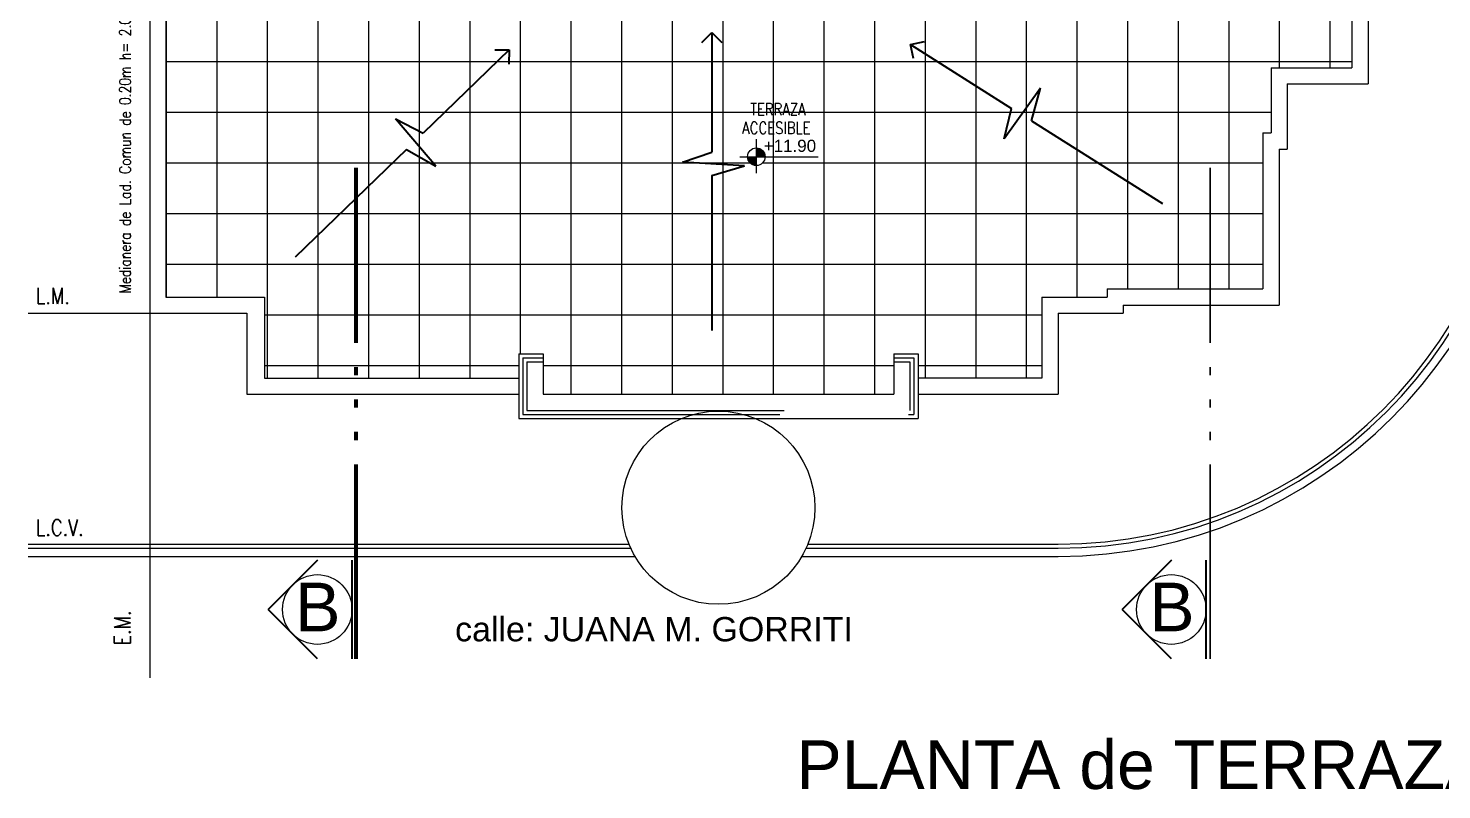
# Model space of a CAD drawing. Header units: millimetres. Extents: x 1578 to 2210, y 899 to 1032.
# Drawn here: x 1578.34 to 1595.8, y 941.48 to 950.88 of the extents above; entities that cross this region are included whole.
import ezdxf

# ---------------------------------------------------------------- set-up
doc = ezdxf.new("R2010")
doc.units = ezdxf.units.MM
for name, pattern in [('ACAD_ISO05W100', [36, 24, -3, 0, -3, 0, -3, 0, -3]), ('DASHDOT2', [12.7, 6.35, -3.175, 0, -3.175]), ('HIDDEN2', [4.7625, 3.175, -1.5875])]:
    doc.linetypes.add(name, pattern=pattern)
for name, color, linetype, lineweight in [('COTAS', 7, 'Continuous', 15), ('EJES', 7, 'DASHDOT2', 13), ('LINEA DE CORTE', 7, 'ACAD_ISO05W100', 60), ('MUROS', 1, 'Continuous', 30), ('PISOS', 9, 'Continuous', 9), ('TECHOS', 7, 'HIDDEN2', 15), ('TRAMAS', 7, 'Continuous', 15), ('UMBRALES', 7, 'Continuous', 18)]:
    doc.layers.add(name, color=color, linetype=linetype, lineweight=lineweight)
doc.styles.add('ROMANS', font='romans', dxfattribs={"height": 0.06})
doc.styles.add('STYLE1', font='ARIAL.TTF')

msp = doc.modelspace()

# ---------------------------------------------------------------- hatches: boundary and pattern name
at = {"layer": 'COTAS', "ltscale": 0.1}
h = msp.add_hatch(color=256, dxfattribs=at)
h.paths.add_polyline_path([(1587.334, 949.294), (1587.226, 949.294, 0.414214), (1587.334, 949.186)])
h.paths.add_polyline_path([(1587.334, 949.403), (1587.334, 949.294), (1587.443, 949.294, 0.414214)])
at = {"layer": 'PISOS', "ltscale": 0.05}
h = msp.add_hatch(dxfattribs=at)
h.set_pattern_fill('NET', color=256, scale=5, style=0)
h.set_pattern_definition([(0, (1413.797, 881.7183), (0, 0.625), []), (90, (1413.797, 881.7183), (-0.625, 4e-17), [])])
h.paths.add_polyline_path([(1590.841, 955.697), (1590.591, 955.697), (1590.591, 955.722), (1588.166, 955.722), (1587.316, 955.722), (1586.991, 955.722), (1586.991, 955.697), (1586.966, 955.697), (1586.966, 954.497), (1586.966, 954.222), (1586.886, 954.222), (1586.886, 952.972), (1587.166, 952.972), (1587.166, 952.022), (1586.566, 952.022), (1586.566, 952.077), (1585.141, 952.077), (1585.141, 952.047), (1585.041, 952.047), (1585.041, 952.077), (1583.441, 952.077), (1583.441, 952.047), (1583.341, 952.047), (1583.341, 952.077), (1581.741, 952.077), (1581.741, 952.047), (1581.641, 952.047), (1581.641, 952.077), (1580.041, 952.077), (1580.041, 947.562), (1581.261, 947.562), (1581.261, 946.562), (1584.401, 946.562), (1584.401, 946.862), (1584.701, 946.862), (1584.701, 946.362), (1589.031, 946.362), (1589.031, 946.862), (1589.331, 946.862), (1589.331, 946.562), (1590.861, 946.562), (1590.861, 947.562), (1591.666, 947.562), (1591.666, 947.662), (1593.591, 947.662), (1593.591, 949.587), (1593.691, 949.587), (1593.691, 950.392), (1594.691, 950.392), (1594.691, 951.922), (1594.391, 951.922), (1594.391, 952.222), (1594.891, 952.222), (1594.891, 959.422), (1594.391, 959.422), (1594.391, 959.722), (1594.691, 959.722), (1594.691, 961.822), (1593.691, 961.822), (1593.691, 963.422), (1591.816, 963.422), (1591.816, 959.647), (1591.841, 959.647), (1591.841, 959.397), (1591.666, 959.397), (1591.666, 956.172), (1591.26, 956.172, -1), (1591.172, 956.172), (1590.816, 956.172), (1590.816, 955.947), (1590.841, 955.947)])
h.paths.add_polyline_path([(1587.443, 949.294, -1), (1587.226, 949.294, -1)], flags=16)
h.paths.add_polyline_path([(1587.128, 949.536), (1588.123, 949.536), (1588.123, 949.761), (1587.128, 949.761)], flags=24)
h.paths.add_polyline_path([(1587.399, 949.541), (1588.099, 949.541), (1588.099, 949.313), (1587.399, 949.313)], flags=24)
h.paths.add_polyline_path([(1587.227, 949.767), (1588.05, 949.767), (1588.05, 949.992), (1587.227, 949.992)], flags=24)

# ---------------------------------------------------------------- linework, layer by layer
at = {"layer": 'COTAS', "ltscale": 0.1}
for p, q in [((1587.334, 949.091), (1587.334, 949.51)), ((1587.131, 949.294), (1588.097, 949.294))]:
    msp.add_line(p, q, dxfattribs=at)
for centre, radius in [((1587.334, 949.294), 0.109), ((1581.912, 943.706), 0.43), ((1592.46, 943.706), 0.43)]:
    msp.add_circle(centre, radius, dxfattribs=at)
at = {"layer": 'EJES'}
msp.add_line((1579.841, 947.362), (1579.841, 942.862), dxfattribs=at)
at = {"layer": 'LINEA DE CORTE', "ltscale": 0.1}
msp.add_line((1582.392, 943.097), (1582.392, 949.155), dxfattribs=at)
at = {"layer": 'LINEA DE CORTE', "lineweight": -2, "ltscale": 0.1}
msp.add_line((1592.941, 943.097), (1592.941, 949.155), dxfattribs=at)
at = {"layer": 'MUROS', "ltscale": 0.05}
for p, q in [((1586.659, 950.702), (1586.784, 950.827)), ((1586.784, 950.827), (1586.784, 949.35)), ((1586.784, 950.827), (1586.909, 950.702)), ((1589.237, 950.677), (1589.41, 950.717)), ((1589.237, 950.677), (1590.487, 949.89)), ((1589.277, 950.505), (1589.237, 950.677)), ((1584.281, 950.611), (1583.219, 949.585)), ((1584.105, 950.614), (1584.281, 950.611)), ((1584.281, 950.611), (1584.278, 950.434)), ((1590.844, 950.14), (1590.397, 949.516)), ((1590.731, 949.736), (1590.844, 950.14)), ((1583.377, 949.178), (1582.877, 949.761)), ((1582.877, 949.761), (1583.219, 949.585)), ((1590.397, 949.516), (1590.487, 949.89)), ((1590.731, 949.736), (1592.349, 948.717)), ((1583.011, 949.384), (1581.636, 948.056)), ((1583.011, 949.384), (1583.377, 949.178)), ((1586.42, 949.226), (1586.784, 949.35)), ((1587.187, 949.181), (1586.42, 949.226)), ((1586.784, 949.061), (1587.187, 949.181)), ((1586.784, 949.061), (1586.784, 947.15))]:
    msp.add_line(p, q, dxfattribs=at)
at = {"layer": 'MUROS', "color": 0, "ltscale": 0.15}
for p, q in [((1581.912, 944.314), (1581.303, 943.706)), ((1582.342, 943.097), (1582.342, 944.314)), ((1592.46, 944.314), (1591.852, 943.706)), ((1592.891, 943.097), (1592.891, 944.314)), ((1581.912, 943.097), (1581.303, 943.706)), ((1592.46, 943.097), (1591.852, 943.706))]:
    msp.add_line(p, q, dxfattribs=at)
at = {"layer": 'TECHOS'}
for p, q in [((1584.451, 946.812), (1584.701, 946.812)), ((1584.451, 946.812), (1584.451, 946.112)), ((1589.031, 946.812), (1589.281, 946.812)), ((1589.281, 946.812), (1589.281, 946.112)), ((1584.501, 946.762), (1584.701, 946.762)), ((1584.501, 946.762), (1584.501, 946.162)), ((1589.031, 946.762), (1589.231, 946.762)), ((1589.231, 946.762), (1589.231, 946.162)), ((1584.451, 946.112), (1589.281, 946.112)), ((1584.501, 946.162), (1589.231, 946.162))]:
    msp.add_line(p, q, dxfattribs=at)
at = {"layer": 'TRAMAS'}
for p, q in [((1578.341, 944.512), (1585.763, 944.512)), ((1587.97, 944.512), (1591.061, 944.512)), ((1578.341, 944.462), (1585.784, 944.462)), ((1587.948, 944.462), (1591.061, 944.462))]:
    msp.add_line(p, q, dxfattribs=at)
for radius in [5.68, 5.73]:
    msp.add_arc((1591.061, 950.192), radius, 270, 0, dxfattribs=at)
at = {"layer": 'UMBRALES'}
for p, q in [((1579.841, 956.022), (1579.841, 947.362)), ((1580.041, 956.022), (1580.041, 947.562)), ((1594.691, 951.922), (1594.691, 950.392)), ((1594.891, 951.922), (1594.891, 950.192)), ((1593.691, 950.392), (1593.691, 949.587)), ((1593.691, 950.392), (1594.691, 950.392)), ((1593.891, 950.192), (1594.891, 950.192)), ((1591.666, 947.662), (1593.591, 947.662)), ((1591.666, 947.662), (1591.666, 947.562)), ((1580.041, 947.562), (1581.261, 947.562)), ((1581.261, 947.562), (1581.261, 946.562)), ((1590.861, 947.562), (1590.861, 946.562)), ((1590.861, 947.562), (1591.666, 947.562)), ((1578.341, 947.362), (1579.841, 947.362)), ((1579.821, 947.362), (1581.041, 947.362)), ((1581.041, 947.362), (1581.041, 946.362)), ((1591.061, 947.362), (1591.061, 946.362)), ((1591.061, 947.362), (1591.866, 947.362)), ((1591.866, 947.462), (1591.866, 947.362)), ((1591.866, 947.462), (1593.791, 947.462)), ((1584.401, 946.862), (1584.401, 946.062)), ((1584.401, 946.862), (1584.701, 946.862)), ((1584.701, 946.862), (1584.701, 946.362)), ((1589.031, 946.862), (1589.331, 946.862)), ((1589.031, 946.862), (1589.031, 946.362)), ((1589.331, 946.862), (1589.331, 946.062)), ((1581.261, 946.562), (1584.401, 946.562)), ((1590.861, 946.562), (1589.331, 946.562)), ((1581.041, 946.362), (1584.401, 946.362)), ((1584.701, 946.362), (1589.031, 946.362)), ((1589.331, 946.362), (1591.061, 946.362)), ((1584.401, 946.062), (1589.331, 946.062)), ((1578.341, 944.362), (1585.836, 944.362)), ((1587.896, 944.362), (1591.061, 944.362))]:
    msp.add_line(p, q, dxfattribs=at)
at = {"layer": 'UMBRALES', "ltscale": 0.1}
for p, q in [((1593.891, 950.192), (1593.891, 949.387)), ((1593.591, 949.587), (1593.691, 949.587)), ((1593.591, 949.587), (1593.591, 947.662)), ((1593.791, 949.387), (1593.791, 947.462)), ((1593.791, 949.387), (1593.891, 949.387))]:
    msp.add_line(p, q, dxfattribs=at)
msp.add_circle((1586.866, 944.962), 1.192, dxfattribs=at)
at = {"layer": 'UMBRALES'}
msp.add_arc((1591.061, 950.192), 5.83, 270, 0, dxfattribs=at)

# ---------------------------------------------------------------- texts
at = {"layer": 'COTAS', "style": 'ROMANS', "width": 0.8}
for s, height, p in [('Medianera de Lad. Comun de 0.20m h= 2.00 m.-', 0.14, (1579.607, 947.607)), ('E.M.', 0.2, (1579.604, 943.262))]:
    msp.add_text(s, height=height, rotation=90, dxfattribs=at).set_placement(p)
for s, height, p in [('TERRAZA', 0.15, (1587.259, 949.805)), ('ACCESIBLE', 0.15, (1587.16, 949.574)), ('L.M.', 0.2, (1578.436, 947.477)), ('L.C.V.', 0.2, (1578.436, 944.617))]:
    msp.add_text(s, height=height, dxfattribs=at).set_placement(p)
at = {"layer": 'COTAS', "style": 'STYLE1'}
msp.add_text('calle: JUANA M. GORRITI', height=0.3, dxfattribs=at).set_placement((1583.613, 943.313))
at = {"layer": 'COTAS', "ltscale": 0.1, "insert": (1587.749, 949.427), "char_height": 0.15, "attachment_point": 5, "style": 'STYLE1'}
msp.add_mtext('+11.90', dxfattribs=at)
at = {"layer": 'MUROS', "color": 0, "ltscale": 0.15, "style": 'STYLE1'}
for p in [(1581.639, 943.437), (1592.188, 943.437)]:
    msp.add_text('B', height=0.6, dxfattribs=at).set_placement(p)
at = {"layer": 'MUROS', "color": 0, "style": 'STYLE1'}
msp.add_text('PLANTA de TERRAZA', height=0.6, dxfattribs=at).set_placement((1587.83, 941.491))

doc.saveas('drawing.dxf')
